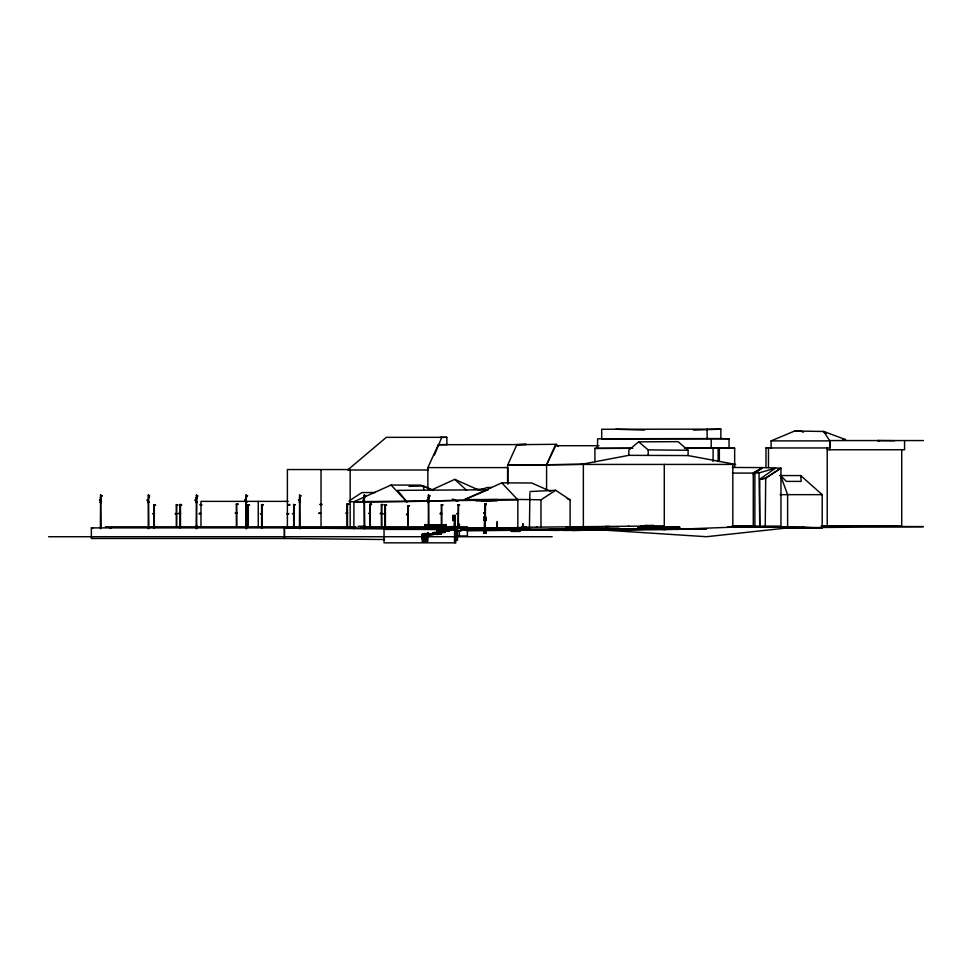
<?xml version="1.0" encoding="UTF-8"?>
<svg xmlns="http://www.w3.org/2000/svg" width="972" height="972" viewBox="0 0 972 972"><rect width="100%" height="100%" fill="white"/><g stroke="black" fill="none" stroke-linecap="round" stroke-linejoin="round"><path stroke-width="1.46" d="M110.662 528.306L109.982 528.282M437.679 533.98L421.982 534.406L422.042 540.043L427.704 540.043L427.704 535.463M422.771 541.574L422.771 540.055M422.771 538.524L422.771 536.994M423.282 541.574L423.282 538.561M423.33 540.043L423.282 535.463L423.33 536.994M424.059 541.574L424.059 540.043M424.059 536.994L424.059 538.524L422.674 538.524M426.975 541.574L426.975 540.043M426.975 536.994L426.975 538.524L425.687 538.524M427.692 540.043L427.692 541.574L422.006 541.574M449.271 529.655L449.392 530.785L449.817 529.266M451.895 529.764L451.895 526.69M457.448 531.064L457.435 527.942L455.917 527.893M483.922 520.166L483.922 517.311L484.773 517.311L484.773 520.166L483.935 520.166L483.935 517.311M485.842 517.833L484.603 517.699L484.603 527.602L484.749 517.699M515.816 527.723L522.948 527.589L522.948 529.327M546.58 490.338L546.58 464.81L555.048 445.711L598.91 445.711M771.1 447.958L771.1 440.887L794.744 430.985L823.77 431.483L829.809 440.887L829.796 447.958L765.985 447.958L765.985 467.508M100.869 497.543C100.553 498.041 101.343 497.652 100.444 497.603M148.74 497.919L148.813 497.943M196.162 497.895L196.879 497.943L196.162 497.676M196.052 502.354L196.757 502.779L196.417 501.831M196.052 497.943L196.672 498.089M246.353 498.114L246.244 497.688M300.032 497.725L299.376 497.786L299.996 498.077M300.19 497.871L299.558 497.725M364.281 502.026L364.233 502.84L364.573 502.135M428.227 497.907C429.017 497.348 428.628 498.284 428.3 497.591M428.859 498.077L428.761 497.603M484.736 504.541L485.259 527.602L485.064 504.261C488.709 504.091 482.78 503.958 485.757 504.602M485.271 517.311L485.283 520.178M300.19 502.293C298.671 502.245 300.688 501.358 299.267 502.293M485.866 504.14L484.882 504.286L484.992 527.602L484.603 517.311L484.408 520.166M100.395 528.598L100.602 494.724L101.076 528.598M100.711 502.317L100.432 502.208M148.121 502.062L148.522 501.807M148.206 528.598L148.424 494.724L148.886 528.598M148.935 501.965L148.169 502.573M196.842 502.123L196.538 501.844M196.101 528.671L196.563 494.784L196.781 528.671M246.657 502.658L246.195 501.819M245.88 528.647L246.098 494.76L246.56 528.647M245.795 502.172L246.584 502.524L245.734 502.658M299.425 528.659L299.643 494.772L300.105 528.659M300.056 502.147L299.546 501.965M364.002 502.087L364.597 502.84M364.099 528.659L364.306 494.772L364.779 528.659M428.275 528.659L428.494 494.772L428.968 528.659M428.603 502.342L428.603 501.552L428.494 502.366M485.222 517.699L485.271 527.602L485.465 504.602M101.149 502.245L100.432 501.856M101.161 502.609L100.238 502.245M246.317 502.354L246.086 501.552L245.843 502.621M484.044 513.435C484.821 512.791 483.534 512.9 485.016 513.119M484.967 530.748L484.493 529.157L484.481 531.538L484.408 529.157L484.408 533.251C486.571 534.248 484.007 528.391 485.502 533.251L484.749 529.157L484.408 533.251L484.396 529.084L484.408 533.251L484.7 529.084L485.15 533.251L485.235 531.927M196.125 502.184L196.757 502.184M428.725 502.208L428.275 501.746M429.004 502.05L428.13 502.67M483.874 512.924L485.028 513.435L483.801 512.888M484.773 527.602L484.858 517.699M765.256 526.119L765.705 478.26L780.966 468.14L780.966 526.119L731.831 526.119M100.529 497.943L100.468 497.871M484.724 520.166L484.773 517.311L484.603 520.166M100.408 501.953L101.052 501.686L100.347 502.573M364.111 502.184L364.804 502.439M428.239 502.621L428.385 501.88L429.114 502.415M246.329 498.077L246.22 497.773M246.548 497.761L245.94 497.931M196.757 497.943L196.794 497.518M364.561 498.041L364.354 497.603M148.874 497.713L148.777 497.312M364.439 497.786L364.67 497.36M486.097 504.043L484.967 504.14M483.704 513.167C487.725 513.228 481.966 513.374 484.7 512.888M454.361 527.93L455.018 515.512L455.018 527.93L454.544 515.512L454.313 527.93M485.235 531.538L485.502 529.084L485.49 533.251L485.113 531.32L484.408 533.251L484.615 531.125M485.32 530.748L485.49 529.157L485.38 531.417L485.502 529.084L485.405 531.538M484.493 531.927L484.408 533.251L484.7 529.084M529.898 492.925L529.461 526.678M485.186 504.322L485.101 527.602L485.332 504.602M485.405 531.927L485.49 533.251L485.32 531.125L485.502 533.251L485.502 529.084M484.481 531.538L484.408 529.157L484.493 531.477L484.408 529.157L485.259 531.417L485.186 529.084L485.259 531.417L485.15 529.084L484.651 530.615M485.174 530.554L485.405 529.084L485.356 531.368L485.453 529.084L484.749 533.251L484.967 531.125L485.15 533.251L485.38 532.048M484.931 530.615L485.052 529.084L484.821 530.554M484.408 533.251L484.615 532.097M484.712 513.155L484.384 512.839M101.683 495.489L100.76 495.781M101.538 495.708L100.76 495.586M149.384 495.465L148.57 495.586M197.219 495.805L196.465 495.842M428.64 495.635L429.588 495.55M429.43 495.72L428.64 495.842M452.867 520.47L453.511 515.512L453.511 520.47L455.346 515.512L452.867 515.512L452.867 520.47L455.346 520.47L455.346 515.512M101.44 495.599L100.942 495.55M149.287 495.769L148.57 495.781M247.034 495.538L246.244 495.623M364.464 495.635L365.387 495.55L364.877 495.927M485.806 518.538L485.672 518.392M485.235 531.295L485.502 533.251L485.32 531.125M432.516 534.102L432.832 532.68L445.261 532.389L445.225 530.906L440.109 530.919L440.425 529.497L445.626 529.303L445.662 530.785M436.622 531.089L436.319 532.51L441.41 532.498L441.446 533.98L424.29 534.406L424.314 535.463M433.135 534.199C431.604 533.373 436.659 530.7 434.921 534.102M440.838 530.919L441.227 529.424L449.088 529.266L442.916 529.461L449.161 530.785L444.897 530.785L444.872 529.315L454.167 529.23M442.588 530.919L442.892 529.497M444.338 530.919L444.666 529.461M444.581 530.919L444.969 529.424M100.711 499.827L100.152 499.426M148.522 499.827L148.06 500.07M428.069 500.045L428.603 499.875M195.834 500.033L196.417 499.887M449.526 529.764L450.279 526.654M451.215 529.764L452.053 526.581M455.576 528.999L455.066 531.064L460.947 531.064L460.935 527.942L459.331 527.966M449.696 529.254L454.07 529.582M452.211 529.23L445.504 529.655M484.834 513.034L484.032 512.973M370.04 504.541L371.353 504.018L369.81 504.274L369.882 527.565M515.148 531.417L515.245 528.112L520.178 528.136M434.448 455.018L441.774 437.339L446.816 437.315L446.938 444.678M439.065 531.089L437.327 531.052L436.987 533.98L441.446 533.98M526.131 444.192L516.873 444.678L507.591 465.26L507.591 483.157M427.862 488.795L427.862 467.605L438.336 444.69L446.841 444.593M455.467 526.654L457.083 526.63L457.095 529.764L444.872 529.351M546.58 464.81L556.385 444.301L558.22 446.464M425.736 534.369L426.015 533.628L425.59 534.138M428.008 533.628L427.862 535.365M196.283 502.767L196.648 502.33M428.579 502.111L428.774 501.989M148.971 502.245C147.537 500.337 149.882 503.557 147.987 502.366M148.206 501.686L148.424 501.819M196.125 502.05L196.769 501.844M246.451 502.147L246.098 502.002M148.339 502.16L148.825 501.613M196.465 495.647L197.292 495.526M236.731 503.897L237.909 503.739L236.755 503.909L236.816 527.286M320.602 504.517L321.708 504.006L320.128 504.249M347.441 503.921L348.596 503.739L347.478 503.933L347.502 527.286M288.587 504.99L289.692 504.48L289.036 504.48M99.922 499.887L100.711 500.021M246.195 500.07L245.381 499.742M483.582 513.435L484.056 512.815M429.758 496.072L429.32 496.498L429.879 495.927M247.653 495.756L247.265 496.157M300.494 496.473L301.138 495.829M448.772 529.266L446.44 529.655M447.314 529.266L448.542 529.655M197.316 496.352L197.899 495.756L197.243 496.413M365.217 496.413L365.897 495.744L365.29 496.34M101.513 496.352L102.181 495.684L101.659 496.206M149.396 496.279L149.785 495.914M365.351 495.599L364.464 495.842M300.53 495.599L299.789 495.635M196.125 501.953L196.745 502.208M364.221 501.965L364.779 502.002M347.684 469.986L386.321 437.339L441.774 437.339M735.658 464.434L688.115 455.564L688.115 450.267L678.079 441.665L638.653 441.847L628.835 450.036L628.835 455.333L580.952 464.422M484.153 512.815L483.849 513.192M753.276 474.664L762.121 468.054L753.276 473.085L732.378 473.085M364.245 499.851L363.552 499.717M349.179 500.896L361.851 492.573L375.374 492.512M353.905 527.055L353.905 501.722C416.295 502.986 478.576 498.029 540.979 499.851L555.668 490.277L570.102 499.851L570.102 526.678M457.277 513.653L458.48 513.532M765.705 478.26L759.764 479.245L775.522 468.115L759.011 472.927L759.764 526.119L759.764 479.245L765.256 478.248L780.966 468.14L762.473 467.605L753.276 473.085L753.276 526.119L732.378 526.217M110.808 528.185L110.334 527.905M300.494 495.842L299.789 495.842M430.827 490.289L454.762 479.366L477.92 489.681M433.233 490.568L420.961 485.15L391.06 485.04L353.905 501.722L517.833 499.851L517.833 528.161M497.664 499.559L464.677 499.559L501.819 482.865L531.733 482.987L550.82 491.419M464.677 499.559L487.993 489.791L397.451 490.362L407.061 502.026L391.06 485.04M179.358 513.459L180.136 513.252L179.492 513.082M199.539 513.544L200.317 513.337L199.673 513.167M235.698 512.949L236.172 512.766M260.933 513.641L262.124 513.52M369.202 513.228L369.676 513.058M380.708 513.41L381.279 513.24M384.28 513.751L385.483 513.641M440.68 513.617L441.324 513.447M153.187 513.605L154.39 513.483M175.628 513.702L175.883 513.337M247.167 513.799L248.37 513.678M287.481 513.678L287.955 513.508M292.973 513.483L294.164 513.362M319.496 513.204L319.752 512.839M346.384 512.949L346.955 512.779M407.061 514.577L407.851 514.37L407.207 514.2M479.232 490.167L487.264 487.47L491.613 487.47M452.782 529.254L445.711 529.655M485.587 519.194L484.882 519.704L485.587 519.17M485.125 519.17L485.842 519.461L484.87 519.583M485.344 519.34L485.283 519.267M486.267 504.602L485.405 504.006M611.935 529.874L572.763 530.408L674.459 528.817C676.755 530.797 682.405 528.209 678.699 526.994M485.198 490.325L487.993 489.791M177.183 504.504L177.317 504.662M262.489 504.432L262.61 504.59M289.158 504.638L288.101 504.723M154.645 504.577L155.01 504.76M180.804 504.444L181.169 504.626M200.985 504.529L201.35 504.711M382.166 504.395L382.531 504.577M458.14 504.954L459.1 504.808M466.147 528.792L469.039 528.634M479.791 529.145L483.692 528.792M493.74 528.075L495.076 528.015M498.223 528.768L500.276 528.732L498.235 528.707M505.634 528.258L507.566 528.282L499.098 528.1M248.516 504.784L248.99 504.954M288.587 504.662L289.291 504.845M293.593 504.529L294.783 504.638M320.553 504.176L321.319 504.371M370.308 527.565L370.223 504.201L370.988 504.395M385.629 504.735L386.103 504.918M407.693 505.622L408.884 505.744M442.029 504.614L442.491 504.784M529.995 491.54L555.668 490.277M481.456 501.078L497.822 500.373M496.643 529.303L493.995 529.254M619.322 529.473L664.277 529.74L732.815 527.164L732.815 464.422L583.358 464.422L583.358 527.747M693.425 430.11L720.847 429.162L720.847 438.554L729.049 438.797L729.049 448.286L734.662 448.25L734.662 467.386M409.054 486.365L423.379 485.951L432.54 489.924M436.695 531.016L449.392 530.785M427.279 533.604L428.251 533.944L423.464 533.98L428.239 533.446L427.121 533.652L427.51 534.345M425.153 533.652L425.529 534.345L425.335 533.652M429.6 534.661L437.922 534.078L429.017 534.551M421.982 534.406L429.916 534.296L429.94 535.365L422.565 535.463L422.541 534.406M466.864 528.331L475.758 528.136M647.765 527.371L677.277 527.043M647.522 527.577L642.771 527.675L642.771 529.06L638.069 529.06L638.069 527.675L647.498 527.577M663.098 527.249L679.78 526.982M648.494 527.346L674.459 526.897L674.459 528.817M474.3 489.341L484.761 489.159M460.777 528.634L473.413 528.574M460.777 529.959L483.789 529.983L483.789 528.659L460.473 528.659M619.711 529.959L679.78 528.889M495.125 529.303L495.854 529.315M526.156 444.581L438.336 444.69M584.002 464.373L507.591 465.26L584.002 464.252M476.037 500.932L497.239 500.689M515.269 528.282L521.211 528.209L507.36 528.282M673.693 526.885L674.459 526.873L673.11 526.97M530.457 529.072L529.157 529.072M467.739 530.226L516.314 529.667M466.949 530.833L515.403 530.275M519.947 530.226L536.605 530.032M516.873 444.678L556.385 444.301M605.216 526.46L629.018 526.253M536.52 527.152L609.335 526.435M628.143 526.253L648.409 526.059L647.498 526.059L647.498 528.622L648.409 528.622L648.433 525.852M582.507 530.177L499.802 529.679L499.802 527.76L520.798 527.93L515.391 527.808M536.52 529.716L541.635 529.679M557.721 529.497L580.187 529.29M596.067 529.12L609.335 528.999M628.143 528.829L632.335 528.792M646.125 528.647L648.409 528.622M540.76 529.679L562.837 529.461M579.312 529.29L599.603 529.096M631.46 528.792L647 528.647M592.312 530.105L602.13 529.995M422.006 536.994L427.704 536.994M628.835 455.333L688.115 455.564M526.727 527.237L521.186 527.286L537.382 527.152M619.067 526.812L566.178 527.286M537.382 529.716L521.186 529.849L522.061 529.849M608.46 528.999L629.018 528.829M720.847 438.554L601.704 438.797L601.704 429.247L720.847 429.162M521.988 527.662L499.802 527.76M727.943 526.836L810.599 527.565L923.4 526.642L821.583 526.022M509.826 528.282L521.211 528.197M522.9 529.084L560.735 529.12M563.14 530.433L609.845 530.092M440.097 437.339L446.816 437.315M466.39 528.197L482.015 528.136M728.672 526.836L795.461 527.055L706.535 536.714L598.582 529.752M528.221 529.072L519.121 529.096L522.304 529.096M594.913 461.809L594.913 448.371L632.796 448.25M684.312 448.08L734.662 448.25M632.322 448.274L597.44 448.408L597.646 438.797L729.049 438.797M685.418 448.08L729.049 448.286M648.421 526.545L672.879 526.97M466.633 528.197L479.439 528.136M467.641 528.647L473.571 528.622L466.742 528.561M821.194 526.144L901.724 526.059L901.724 449.757M728.332 527.176L732.815 527.164M783.93 527.48L804.294 527.468M783.93 527.735L804.294 527.711M631.168 529.108L642.759 529.084L618.86 529.108M502.026 529.655L515.391 529.728M794.744 430.985L800.649 430.985L803.273 432.236M923.4 440.559L829.809 440.559L829.809 449.757M771.1 440.887L829.809 440.887M827.221 449.757L904.568 449.757L904.568 440.559M427.862 467.605L507.858 467.605L507.858 484.25M349.009 469.986L428.251 469.986M779.69 475.563L800.673 475.563L822.191 494.651L822.191 527.893L784.623 527.82M780.152 494.651L822.191 494.651M246.244 495.829L247.046 495.829M428.956 497.761L428.288 497.956M147.841 499.997L148.522 500.021M245.345 499.705L246.195 499.875M299.74 499.875L298.89 499.863L299.74 500.082M195.615 500.082L196.417 500.082M363.686 499.839L364.415 500.082M427.802 500.082L428.603 500.082M288.137 501.37L200.973 501.37L200.973 526.678M349.325 501.722L356.906 501.722M246.56 502.184L245.831 501.989M236.318 504.274L237.071 504.006L236.318 503.994L236.39 527.286M347.004 504.274L347.757 504.018L347.004 503.994L347.077 527.286M236.633 504.322L238.152 504.322M347.32 504.334L348.839 504.334M179.978 504.504L180.731 504.772M200.159 504.59L200.912 504.614M261.553 504.687L262.744 504.796M320.128 504.541L321.951 504.59M369.81 504.553L371.596 504.614M458.48 504.699L457.982 527.99M179.978 504.796L181.8 504.845M200.159 504.881L200.912 504.857M293.593 504.808L295.427 504.857M381.328 504.747L383.162 504.796M384.912 504.796L385.665 504.82L384.912 505.076M153.819 504.93L155.642 504.978M176.248 505.039L178.083 505.088M200.475 504.93L201.994 504.93M261.553 504.966L263.388 505.015M288.101 505.015L289.935 505.063M441.3 504.954L443.135 505.003M457.909 504.978L459.732 505.027M247.799 505.124L249.622 505.173M386.735 505.136L385.143 504.82M407.693 505.914L408.447 505.647M408.009 505.962L409.516 505.962M236.889 512.827L236.135 513.095M347.575 512.827L346.822 513.095M235.066 513.167L236.889 513.119M320.699 513.095L319.946 513.107L320.699 513.374M345.74 513.167L347.575 513.119M370.381 513.119L369.639 513.131L370.381 513.398M179.723 513.277L178.957 513.095L180.549 513.35M381.899 513.301L381.146 513.313L381.899 513.581M176.819 513.593L176.066 513.86M200.73 513.435L199.977 513.69M288.672 513.568L287.919 513.836M318.865 513.423L320.383 513.423M368.595 513.447L370.101 513.447M441.871 513.508L440.304 513.24L440.923 513.435M154.39 513.775L153.758 513.435M178.714 513.678L180.549 513.629M198.895 513.763L200.73 513.714M262.124 513.799L261.371 513.544M292.329 513.702L294.164 513.653M380.076 513.629L381.583 513.629M441.871 513.787L441.239 513.447M458.48 513.811L457.727 513.556M152.555 513.823L154.074 513.823M174.996 513.921L176.819 513.872M246.536 514.018L248.37 513.969M260.289 513.86L261.881 513.544M286.849 513.896L288.672 513.848M383.648 513.969L385.483 513.921M440.037 513.836L441.555 513.836M456.646 513.872L458.237 513.556M408.264 514.467L407.511 514.735M406.43 514.796L408.264 514.747M425.153 525.269L445.735 525.257M425.153 525.573L445.735 525.573M425.153 525.888L445.735 525.888M640.888 525.852L663.827 525.852L663.827 527.091L647.206 527.091M459.258 526.022L459.416 524.042L459.367 526.022M195.87 526.265L197.595 526.265M358.109 526.265L365.326 526.265M425.153 526.204L445.735 526.204M877.57 526.229L897.265 526.229M425.153 526.52L445.735 526.52M450.376 526.581L453.596 526.69L453.596 529.764M647.546 526.678L653.488 526.678L653.488 525.439L644.995 525.439L644.995 526.678M105.365 526.8L355.886 526.8M360.916 526.8L467.398 526.8L467.398 535.949L456.804 535.949M425.153 527.164L445.735 527.176M457.071 527.018L457.071 538.95M425.153 527.48L445.735 527.492M783.651 527.468L789.422 527.468M802.034 527.468L811.79 527.711L802.034 527.711M638.069 527.675L642.771 527.675M425.153 527.82L445.735 527.82M424.667 528.1L425.42 528.1M429.867 528.1L430.62 528.027L430.438 524.771M435.067 528.1L435.821 528.1M440.28 528.1L441.021 528.1M445.48 528.1L446.221 528.1M451.397 528.136L503.654 528.136M515.816 528.331L524.552 528.294L524.552 529.327L517.517 529.327L517.517 527.589M515.452 528.598L472.076 528.136M441.665 528.659L450.558 528.659M441.519 528.95L450.571 528.95M549.399 529.096L607.986 529.096M455.795 529.412L384.037 529.412L384.049 542.838L455.795 542.838L455.795 539.861M470.764 529.266L478.637 529.266M457.423 529.655L454.386 529.619M519.291 529.655L536.666 529.655M460.473 529.983L483.789 529.983M511.017 531.417L520.178 531.417L520.178 529.23M445.261 532.389L440.79 532.389L440.753 530.906M484.238 533.251L485.66 533.251L484.591 533.264M423.452 533.604L428.239 533.579M437.935 534.43L433.476 534.296M433.451 534.551L425.505 534.661L435.893 534.078M429.94 535.365L422.042 535.463L425.517 535.365L425.457 534.345M48.6 536.726L552.169 536.726M422.006 538.524L427.704 538.524M455.455 541.538L454.556 541.538L454.556 529.594M561.974 529.096L619.589 529.169M625.093 529.169L629.309 529.181M493.606 529.266L495.258 529.266M558.572 530.433L520.798 529.837M384.633 539.521L284.371 538.488L284.371 527.881L449.915 528.306M661.458 528.853L706.559 528.999L661.823 528.938M461.627 528.513L476.219 529.084M732.329 467.459L762.473 467.605M483.582 529.29L485.818 529.303M598.351 529.339L605.835 529.388M472.343 528.962L471.699 528.938M487.58 529.303L493.011 529.339M894.677 440.705L877.57 440.559L879.429 440.79M765.985 447.958L771.671 447.995M739.546 527.286L744.734 527.31M492.111 528.197L491.042 528.246L492.695 528.282M498.672 528.343L500.106 528.355M497.956 529.218L499.839 529.218M638.653 441.847L648.19 449.878L688.115 450.267M731.758 527.188L741.818 527.286M504.529 528.246L495.222 528.015L496.498 528.124M496.571 528.088L495.416 528.063M497.567 528.063L496.874 528.197L503.375 528.197M504.432 528.27L505.428 528.258M500.471 528.391L498.332 528.318L498.964 528.318M284.371 527.881L449.915 529.57M454.386 540.225L457.496 540.262L457.423 528.318L467.398 528.756M493.788 528.148L494.918 528.246M494.602 528.161L495.805 528.185M496.109 528.27L497.227 528.221M594.913 448.371L597.889 448.408M476.073 529.084L498.49 529.23L490.253 528.877M506.837 528.282L492.5 528.124L493.849 528.221M498.211 528.306L500.301 528.343M499.256 528.598L500.155 528.549M319.97 513.034L319.132 512.827L319.752 513.009M796.748 527.298L822.191 527.893M176.102 513.532L175.762 513.495M732.463 526.605L762.267 527.298M644.618 430.098L615.835 429.247M759.011 472.927L754.88 472.696L754.88 526.119M407.426 514.395L406.697 514.2L407.317 514.382M842.979 439.429L845.737 439.66L823.77 431.483L825.872 433.427M447.375 529.254L447.412 530.785M92.887 528.063L91.344 527.881L284.492 527.881L284.492 538.488L91.368 538.488L91.368 527.881M567.186 498.648L569.92 499.851M452.332 499.013L456.427 500.823M453.839 499.414L457.824 501.37M484.615 531.368L484.493 529.084L484.749 533.251L484.967 531.198L485.15 533.251L485.307 532.121M823.77 431.483L826.164 433.257M299.048 500.714L298.465 500.143M245.491 500.702L244.762 499.973L245.187 500.422M363.127 500.143L363.735 500.738L363.2 500.216M195.08 500.082L195.737 500.75L195.153 500.155M454.762 479.366L466.621 490.338M99.436 500.082L99.703 500.373M147.525 500.361L147.234 500.082M501.819 482.865L517.833 499.851M452.867 515.512L454.702 520.47L454.702 515.512L455.346 520.47M485.162 504.541L484.627 527.602L484.639 517.699M484.846 529.157L484.749 533.251L484.663 531.927M423.379 485.951L423.853 490.374M800.673 475.563L801.195 481.395L786.36 481.395L780.565 475.563L787.612 494.651L787.612 527.893M484.408 529.157L484.518 531.417M444.982 530.906L445.006 532.389M443.232 530.906L443.256 532.389M441.482 530.906L441.507 532.389M441.142 532.498L441.179 533.98M439.393 532.498L439.429 533.98M437.643 532.498L437.643 534.43M429.588 534.296L429.612 535.365M426.392 534.406L426.416 535.463M426.088 534.296L426.113 535.365M425.979 534.333L426.064 535.463M483.971 517.311L483.995 520.166M485.623 517.311L485.648 520.178M485.344 517.311L485.332 520.178M445.99 528.027L446.051 524.564M435.59 528.027L435.65 524.771M430.098 528.027L430.219 524.771L430.389 528.1M827.221 447.958L827.221 526.131M768.475 447.958L768.475 467.508M719.341 447.983L719.341 461.493M718.138 447.983L718.138 461.493M713.096 447.983L713.096 461.493M711.212 438.797L711.212 447.983M707.118 429.247L707.118 438.554M664.277 464.422L664.277 529.74M663.001 525.852L663.001 527.091M652.662 525.439L652.662 526.678M651.349 525.852L651.349 527.091M648.822 525.852L648.822 527.091M648.19 449.878L648.19 455.188M645.797 525.439L645.797 526.678M540.979 499.851L540.979 526.678M521.211 527.589L521.211 528.331M519.121 528.294L519.121 529.327M515.804 527.589L515.816 529.558M497.287 528.889L497.287 521.466L496.971 528.889M485.599 517.311L485.587 520.178M484.797 504.261L484.919 527.602M465.005 528.659L465.005 529.983M459.343 530.724L459.343 535.949M458.407 527.99L458.383 504.954M454.908 529.412L454.908 542.838M445.869 524.564L445.881 528.027M445.832 524.771L445.711 528.1M442.053 504.93L441.3 504.662L441.373 527.966M441.798 527.966L441.774 504.93M440.851 524.771L440.79 528.1L440.668 524.771M440.45 524.771L440.51 528.1M435.468 524.771L435.31 528.1L435.249 524.771M426.246 535.463L426.246 536.994M426.246 538.524L426.246 540.043M425.517 536.994L425.517 538.524M425.517 540.043L425.517 541.574M425.238 524.771L425.177 528.1M425.019 524.564L425.068 528.027M424.837 524.564L424.837 528.027M424.788 535.463L424.788 536.994M424.788 538.524L424.788 540.043M408.191 505.622L408.191 527.468M407.766 505.622L407.766 527.468M385.41 504.796L385.41 526.63M384.985 504.796L384.985 526.63M382.081 504.723L381.328 504.456L381.401 527.747M381.838 504.723L381.826 527.747M350.163 526.654L350.163 469.549L287.384 469.549L287.384 526.654M321.027 469.549L321.027 526.654M294.091 504.529L294.091 527.82M293.666 504.529L293.666 527.82M262.051 504.687L262.051 527.978M261.626 504.687L261.626 527.978M258.248 501.37L258.248 526.678M248.297 504.845L248.297 526.678M248.03 504.857L247.872 526.678M180.476 504.504L180.476 527.796M180.051 504.504L180.051 527.796M177.001 505.015L176.248 504.76L176.321 526.593M176.746 504.76L176.746 526.593M154.572 504.918L153.819 504.65L153.892 527.942M154.317 504.65L154.317 527.942M485.854 517.311L485.854 520.178L485.854 517.311M484.141 517.311L484.129 520.166L484.153 517.311M428.239 532.68L427.923 534.102L428.275 532.62M354.78 527.857L354.015 528.561L354.78 527.857M485.587 517.566L485.587 517.566M522.997 523.944L522.827 525.974L522.997 523.944M446.051 524.734L424.837 524.734L446.051 524.771M427.923 500.738L427.182 500.009L427.923 500.738M147.756 500.592L147.124 499.948L147.744 500.58M484.469 520.166L484.445 517.311L484.542 520.166M485.15 517.699L485.125 504.261L485.162 517.699"/></g></svg>
